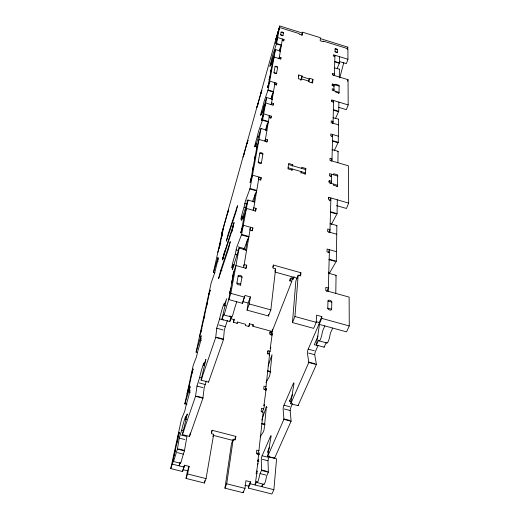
<?xml version="1.0" encoding="UTF-8"?>
<svg xmlns="http://www.w3.org/2000/svg" width="520" height="520" viewBox="0 0 520 520"><rect width="100%" height="100%" fill="white"/><g stroke="black" fill="none" stroke-linecap="round" stroke-linejoin="round"><path stroke-width="0.78" d="M335.784 293.377L336.076 275.308L328.764 273.253A2.581 0.461 -74.5 0 0 328.588 273.709M329.342 273.871A2.464 0.442 -74.5 0 1 329.771 272.617L336.076 261.69A2.502 0.461 -74.3 0 0 336.303 261.203L336.882 225.563L330.168 223.633A2.366 0.39 -73.9 0 0 330.057 223.912M331.403 224.374L336.863 214.103A2.301 0.39 -73.8 0 0 337.077 213.636L337.298 199.803M337.903 162.734L338.091 151.32L332.261 149.591L332.124 149.981M334.21 150.794L338.234 142.317L338.611 119.177L333.079 117.787M335.562 118.306L338.735 111.312L338.884 102.109M339.293 77.012L339.424 69.154L334.503 67.892M337.214 68.328L339.521 62.907L339.625 56.7M331.643 309.244L331.806 302.088A2.022 1.209 24 0 0 329.927 300.287A2.022 1.209 24 0 0 327.977 301.028L327.776 308.172A2.047 1.242 24.2 0 0 329.68 310.011A2.047 1.242 24.2 0 0 331.643 309.244L327.776 308.172M337.363 52.267L337.422 49.641A1.216 0.442 19.7 0 0 336.278 48.815A1.216 0.442 19.7 0 0 335.107 48.925L335.036 51.552A1.222 0.448 19.8 0 0 336.187 52.351A1.222 0.448 19.8 0 0 337.363 52.241L335.036 51.552M333.385 184.061L333.359 185.192L337.519 186.407L337.707 174.928L333.632 173.732L333.606 174.817M335.634 91.312L335.615 92.073L339.034 93.112L339.157 85.338L335.803 84.312L335.784 85.052M328.257 291.278L329.433 249.685L328.296 252.428M329.927 232.297L330.896 197.944L329.752 200.817M331.305 183.45L331.565 174.219L330.746 176.319M331.942 160.972L332.69 134.505L331.844 136.721M333.008 123.214L333.651 100.523L333.06 102.115M333.925 90.792L334.1 84.539L333.535 86.086M334.36 75.498L334.932 55.243L334.399 56.719M336.538 205.595L346.444 208.468L348.66 203.112L328.757 197.321L328.679 199.713L330.831 200.337M330.59 183.19L331.37 181.207L329.297 180.603L329.225 182.845L337.538 185.276L336.973 186.686M338.513 107.289L346.365 109.662L348.179 104.93L331.903 99.996L331.851 101.588L333.606 102.122M339.144 86.08L332.423 84.026L332.371 85.508L334.061 86.021M333.847 75.608L334.399 74.087L332.755 73.587L332.709 74.991L348.049 79.697L348.179 104.93M326.794 291.655L328.347 288.008L325.851 287.313L325.741 290.583L349.128 297.102L349.271 325.956L346.548 331.87L319.163 324.356L321.75 318.383L321.815 316.589L316.57 315.146L316.238 322.355L313.664 328.361L292.468 322.562L295.841 281.106L298.168 275.223L300.671 275.918L300.905 272.753L273.468 265.07L272.642 267.286M319.163 324.356L319.241 322.556L321.815 316.589M301.613 168.376L301.704 167.291L305.832 168.5L305.396 173.979L301.223 172.757L301.32 171.652L300.833 172.991M308.607 80.971L309.536 78.293L312.936 79.326L312.637 83.031L309.212 81.984L309.276 81.243L301.86 78.982L301.782 79.723L298.35 78.676L298.772 75.004L302.178 76.043L300.95 80.139M292.468 322.562L294.938 316.511L298.168 275.223M206.297 381.037L204.159 387.933L202.897 398.223L189.508 436.391L182.397 434.571L195.533 396.299L197.054 385.697L199.661 377.494A8.938 0.572 -74.8 0 1 202.963 365.346A8.938 0.572 -74.8 0 1 203.781 365.404L205.894 359.404L201.071 380.146L208.553 382.115L223.477 339.573L224.334 329.927L227.37 320.534M292.975 278.089L292.844 279.611L294.034 276.588M308.542 81.705L309.536 78.293M253.065 324.74L252.85 326.242L272.123 331.481L291.785 281.385L292.11 277.732M211.302 432.471L212.114 430.287L235.853 436.397L235.365 439.842L233.201 439.29L231.484 443.625L224.939 488.176L243.126 492.732L244.992 488.391L245.934 480.701L250.445 481.839L248.573 486.168L248.346 488.079L271.901 494L273.877 489.704L276.575 458.848L268.794 456.859M291.785 281.385L289.881 280.852L290.075 278.661M262.048 485.075L261.878 486.681L262.906 484.393M236.75 301.75L234.37 309.127A5.551 0.455 -74.6 0 1 232.629 315.296A5.551 0.455 -74.6 0 1 231.712 316.7L229.794 321.568L221.904 319.423L226.597 298.695L224.211 305.474A9.328 0.643 -74.5 0 0 223.041 306.312A9.328 0.643 -74.5 0 0 219.615 318.949L216.775 327.886L215.709 337.48L201.071 380.146M292.637 165.737L292.747 164.658L288.606 163.442L287.983 168.877L292.168 170.105L292.286 169.006L291.805 170.346M258.856 461.376L257.757 461.097L258.382 459.654L256.51 472.394A1.748 1.365 27.8 0 0 257.133 473.759M257.757 461.097L259.136 452.79L258.213 454.942M257.381 454.272L258.908 450.691L263.192 412.061L261.131 411.522L261.495 408.356L263.725 408.941M264.856 389.493L266 386.692L269.62 353.957L267.728 353.45L268.034 350.753L270.361 351.377M270.946 335.049L272.019 332.319L272.363 329.199M272.019 332.319L270.186 331.825L269.893 334.373L272.103 334.971M248.346 488.079L250.224 483.75L250.445 481.839M233.883 271.596L228.728 299.553L242.535 303.336L245.005 295.438L250.354 296.913L248.138 303.043L247.052 310.141L268.489 316.004L270.836 309.894L275.606 268.905L273.091 268.203L273.468 265.07M339.437 61.536L346.326 63.661L347.951 59.267L347.9 48.724L323.278 41.08L323.245 41.684L320.183 40.729L320.385 37.72L302.627 32.201L302.276 35.178L299.202 34.223L299.273 33.631L279.5 27.495L278.122 31.909L276.25 42.048M268.489 316.004L268.678 314.418M243.126 492.732L243.321 491.199M224.939 488.176L226.72 483.801L233.201 439.29M180.511 462.534A5.005 0.332 -75.2 0 0 180.993 462.215A5.005 0.332 -75.2 0 0 182.52 456.82L184.418 450.885L186.959 436.527L181.266 435.071M249.444 323.375L248.989 326.502L245.297 325.5L245.486 324.24L237.49 322.069L236.997 323.447M247.052 310.141L249.281 303.979L250.354 296.913M242.535 303.336L242.821 301.581L248.138 303.043M186.569 419.575L185.412 419.276A8.613 0.507 -74.9 0 0 184.886 418.496A8.613 0.507 -74.9 0 0 181.694 430.183L179.296 437.756L177.411 449.111L173.544 461.507L180.518 463.268M243.659 266.012L244.186 264.505L246.733 265.219L246.207 268.405L235.937 265.544L233.207 273.598L232.609 276.829L233.292 274.82M241.878 228.286L240.721 232.999L243.315 225.219L252.889 227.942L252.428 230.744L250.023 230.061M253.078 209.911L253.806 207.766L256.113 208.422L255.684 211.036L246.402 208.377L243.367 218.68L244.004 216.769M251.089 178.38L250.061 182.526L252.48 175.143L261.19 177.678L260.806 179.998L258.622 179.368M264.933 140.738L265.428 139.23L267.442 139.822L267.111 141.817L259.019 139.425L256.353 148.512L256.925 146.744M262.379 117.208L261.502 120.698L263.692 113.88L271.349 116.168L271.05 117.969L269.132 117.397M271.108 104.409L271.577 102.98L273.436 103.538L273.15 105.235L265.681 102.992L263.218 111.43L263.75 109.752M268.424 84.455L267.625 87.607L269.685 81.127L276.776 83.278L276.523 84.825L274.742 84.285M278.915 58.532L279.338 57.207L281.002 57.714L280.774 59.079L274.092 57.031L271.875 64.63L272.37 63.076M276.478 40.813L275.782 43.544L277.661 37.551L284.005 39.507L283.803 40.748L282.211 40.255M237.49 322.069L237.283 323.323L233.584 322.315L234.111 319.202M236.899 283.03L240.858 284.128A2.061 1.274 19 0 1 238.661 284.85A2.061 1.274 19 0 1 236.899 283.03L238.121 276.088A2.034 1.248 19 0 1 240.292 275.392A2.034 1.248 19 0 1 242.034 277.173L240.383 285.486M243.646 267.69L250.497 227.26L249.775 229.379M253.364 210.373L259.012 177.047L258.278 179.257M261.397 162.994L262.912 154.05A1.625 0.793 18.4 0 0 261.489 152.802A1.625 0.793 18.4 0 0 259.798 153.133L258.219 162.065A1.657 0.826 18.5 0 0 259.668 163.352A1.657 0.826 18.5 0 0 261.397 162.994L258.219 162.065M265.089 141.219L269.432 115.596L269.061 116.734M271.284 104.676L275.008 82.739L274.482 84.364M276.601 73.333L277.628 67.294A1.339 0.539 18.4 0 0 276.439 66.371A1.339 0.539 18.4 0 0 275.067 66.514L274.001 72.547A1.359 0.552 18.4 0 0 275.204 73.489A1.359 0.552 18.4 0 0 276.601 73.333L274.001 72.547M279.103 58.565L282.418 39.02M283.023 35.451L283.452 32.922A1.228 0.448 18.4 0 0 282.36 32.11A1.228 0.448 18.4 0 0 281.112 32.195L280.67 34.723A1.235 0.455 18.4 0 0 281.775 35.516A1.235 0.455 18.4 0 0 283.03 35.425L280.67 34.723M245.57 250.25L247.488 239.089M253.877 201.799L255.339 193.232M266.11 130.39L267.325 123.305M271.427 99.359L272.5 93.08M279.682 51.168L280.371 47.164M183.209 468.923L184.529 465.218L189.111 466.375L187.506 470.808L186.011 478.426L204.373 483.028L204.789 480.649M204.373 483.028L206.069 478.615L213.688 434.278L211.51 433.719L212.114 430.287M221.904 319.423L223.769 314.542A5.558 0.397 -74.5 0 0 224.627 313.118A5.558 0.397 -74.5 0 0 226.375 306.943L230.847 293.371L239.135 248.06L246.565 250.308M234.5 265.025L233.279 264.687A8.86 0.592 -74.3 0 1 232.005 266.162A8.86 0.592 -74.3 0 1 235.235 254.234L236.847 246.889L241.631 234.422L247.936 199.992L254.742 202.105M247.936 199.992L241.638 220.369L242.398 216.08A8.132 0.501 -74 0 1 241.105 218.082A8.132 0.501 -74 0 1 244.056 207.246L245.472 200.844L250.042 188.481L261.027 128.44L266.916 130.325M261.027 128.44L255.469 146.64L256.029 143.462A7.091 0.377 -73.8 0 1 254.748 146.029A7.091 0.377 -73.8 0 1 257.283 136.78L258.421 131.69L262.613 119.776L266.682 97.526L272.214 99.19L272.096 99.573M266.682 97.526L261.437 114.731L261.937 111.982A6.656 0.325 -73.7 0 1 260.676 114.725A6.656 0.325 -73.7 0 1 263.029 106.151L264.062 101.576L268.067 89.966L275.476 49.491L280.312 51.233M275.476 49.491L271.024 64.402L270.745 65.117L271.141 62.953L269.887 66.359L272.786 54.828L276.569 43.505L279.5 27.495M229.794 321.568L230.711 317.44M241.364 231.062L244.491 214.123M250.66 180.687L257.296 144.729M262.048 119.002L264.069 108.037M268.138 85.995L272.623 61.698M233.279 264.687L232.362 269.802L239.135 248.06M186.011 478.426L187.623 473.98L189.111 466.375M208.553 382.115L208.676 381.511M186.322 404.281L184.821 403.891L190.125 386.549L189.04 391.95A8.008 0.448 -74.8 0 1 189.592 392.353A8.008 0.448 -74.8 0 1 186.596 403.299L184.75 411.151L181.525 419.022L170.729 468.579L182.566 471.549L182.942 469.664L187.506 470.808M182.566 471.549L184.529 465.218M232.063 230.341L231.829 231.504L234.046 222.482L232.758 226.863M223.795 255.697L222.534 259.987L224.77 250.972L224.523 252.148M189.508 436.391L190.294 433.01M179.829 462.676L179.166 465.849L180.278 462.696M201.175 340.554L200.181 340.288L201.149 335.673L196.092 352.151L197.561 352.541M218.16 261.228L217.282 260.981L218.03 257.426L213.447 272.493L215 272.922M182.397 434.571L187.304 413.933L185.412 419.276M184.821 403.891L193.245 365.222L196.443 356.98L198.075 350.077A7.345 0.39 -74.6 0 0 200.824 340.041A7.345 0.39 -74.6 0 0 200.181 340.288M196.092 352.151L211.224 282.692L214.519 273.488L218.225 258.622L217.282 260.981M213.447 272.493L221.436 235.827L222.69 231.894M178.834 433.843L172.263 464.113L184.151 467.103M188.519 389.253L192.621 370.376M200.811 332.657L209.761 291.428M219.122 248.326L223.834 226.629M339.729 77.948L343.818 62.491M347.262 49.459L347.874 47.151L320.314 38.59M301.938 35.159L302.517 33.066L279.767 26L275.724 39.702L279.767 26M243.483 156.137L247.812 140.621M261.683 90.857L257.159 106.691M243.724 249.808L248.937 236.483L241.631 234.422M277.596 34.749L276.913 37.421L277.375 35.945M276.906 38.467L276.218 41.171L276.686 39.682M271.264 69.043L270.504 72.046L271.005 70.473M269.88 76.544L269.1 79.618L269.607 78.026M283.53 41.009L284.005 39.507M221.734 236.314L222.157 234.988L221.312 238.251M220.428 242.333L220.85 241L219.993 244.309M219.557 246.317L219.986 244.978L217.847 252.317M220.681 270.452L218.602 278.61L228.475 249.028L230.289 241.644L220.681 270.452L222.014 270.816M280.586 59.007L281.002 57.714M276.12 85.299L276.776 83.278M208.422 295.562L210.21 290.043L209.255 293.755M207.064 303.856L207.519 302.458L206.537 306.28M255.307 155.506L254.339 159.399L254.924 157.612M233.831 223.633L223.535 255.236L222.794 258.798L233.136 227.091M272.968 104.969L273.436 103.538M204.302 316.576L204.763 315.166L203.756 319.098M253.266 166.589L252.265 170.606L252.857 168.799M268.171 365.931L271.999 354.699L269.9 374.822L269.341 376.682L265.941 382.59M270.627 118.359L271.349 116.168M201.377 330.031L201.844 328.614L199.414 336.901M301.906 34.379L302.627 32.201M266.663 142.168L267.442 139.822M261.742 420.193L266.448 406.51L264.206 428.675A2.301 0.338 -76.1 0 1 263.406 431.834L260.117 436.956M191.178 374.699L193.102 368.921L191.978 373.328M189.189 386.165L189.677 384.703L187.057 393.621M260.364 180.135L261.19 177.678M338.429 119.678L338.611 119.177M298.317 76.349L298.772 75.004M177.333 438.276L179.342 432.354L178.074 437.353M255.144 211.283L256.113 208.422M177.365 440.596L177.873 439.107L176.586 444.184M232.739 277.803L231.446 283.114L232.141 281.073M339.3 69.498L339.424 69.154M337.896 151.847L338.091 151.32M300.8 80.073L302.178 76.043M174.947 451.737L175.461 450.229L174.155 455.397M230.854 288.048L229.522 293.501L230.217 291.467M279.494 50.583L281.405 45L276.569 43.505M251.894 230.854L252.889 227.942M170.729 468.579L173.569 460.421L173.544 461.507M245.687 268.229L246.733 265.219M311.766 82.674L312.936 79.326M270.94 98.852L273.5 91.611L268.067 89.966M233.305 322.439L234.286 319.67L230.588 318.663M243.061 300.898L244.276 297.486M292.208 166.185L292.747 164.658M265.245 130.319L268.431 121.505L262.613 119.776M332.481 74.347L332.755 73.587M331.936 85.352L332.423 84.026M333.476 90.61L333.97 89.271L332.267 88.751L332.221 90.272L339.047 92.346L338.656 93.392M305.272 170.02L305.832 168.5M331.416 101.316L331.903 99.996M248.664 326.612L249.685 323.856L253.37 324.864L252.85 326.242M304.961 174.291L305.487 172.868L288.113 167.778M212.869 436.456L213.688 434.278M274.768 271.135L275.606 268.905M347.484 81.211L348.049 79.697M332.267 123.559L333.06 121.459L331.227 120.906L331.168 122.662L338.52 124.865M252.441 201.675L256.744 190.424L250.042 188.481M331.142 161.129L332 158.919L330.018 158.327L329.953 160.381L348.478 165.861L348.66 203.112M289.881 280.852L291.05 277.849L293.345 278.493M269.646 333.19L270.186 331.825M328.783 181.922L329.297 180.603M271.739 334.867L272.272 333.496L270.218 348.582L270.764 347.204L270.471 349.875L268.82 354.016M267.488 352.131L268.034 350.753M328.4 198.224L328.757 197.321M267.456 354.14L267.728 353.45M234.422 440.005L235.853 436.397M299.735 275.685L300.905 272.753M269.067 355.335L269.62 353.957M334.601 61.841L334.757 61.438L339.521 62.907M328.868 232.388L329.999 229.606L327.736 228.956L327.646 231.647L336.739 234.247M265.382 390.371L266.24 388.265L263.887 405.75L264.472 404.326L264.127 407.466L262.074 412.425M333.223 110.123L333.392 109.694L338.735 111.312M256.042 473.479L257.133 470.951L255.112 484.978L256.458 481.916A2.477 0.37 -76.8 0 1 256.925 481.819A4.96 0.754 -76.7 0 0 257.861 481.611A4.96 0.754 -76.7 0 0 259.356 476.268A2.496 0.384 -76.7 0 1 260.104 473.597L261.482 470.457A2.49 0.384 -76.7 0 0 261.508 469.969L261.287 459.069A2.425 0.364 -76.5 0 1 262.119 455.754L270.601 436.137A2.464 0.384 -76.3 0 1 271.089 436.416L267.728 455.78A2.516 0.397 -76.6 0 0 267.644 456.385L274.606 458.166L291.083 421.246A2.574 0.448 -76.4 0 0 291.089 420.771L290.141 410.495A2.516 0.436 -76.2 0 1 290.992 407.056L292.539 403.54M267.644 456.385L283.875 419.361A2.581 0.429 -76.3 0 0 283.887 418.893L283.114 408.655A2.516 0.41 -76.1 0 1 283.972 405.21L293.365 383.481A2.554 0.436 -75.9 0 1 293.976 383.565L290.791 403.137A2.613 0.448 -76.1 0 0 290.719 403.748L298.031 405.672L316.375 364.572A2.684 0.507 -75.8 0 0 316.361 364.117L314.717 354.718A2.62 0.488 -75.6 0 1 315.594 351.143L318 345.67L314.294 344.663L318.071 336.005M290.719 403.748L308.783 362.525A2.684 0.488 -75.7 0 0 308.776 362.076L307.327 352.723A2.62 0.461 -75.5 0 1 308.211 349.141L318.669 324.948A2.665 0.488 -75.2 0 1 319.423 324.779L316.485 344.494A2.724 0.507 -75.4 0 0 316.427 345.091L324.129 347.185L325.93 343.154A2.736 0.539 -75.5 0 1 326.411 342.381M269.548 447.252L267.41 452.16L268.756 452.504M291.746 401.765L289.633 401.206L292.558 394.498M316.427 345.091L318.195 341.049A2.743 0.514 -75.4 0 1 318.942 340.45A5.492 1.027 -75.4 0 0 320.457 339.228A5.492 1.027 -75.4 0 0 322.159 333.119A2.763 0.52 -75.3 0 1 323.011 330.064L324.831 325.91M269.464 455.981L268.814 457.464A2.425 0.384 -76.6 0 0 267.989 460.779L268.372 471.712A2.483 0.397 -76.8 0 1 268.346 472.199L266.949 475.325A2.49 0.397 -76.8 0 0 266.201 478.004A4.953 0.786 -76.9 0 1 264.908 482.859A4.953 0.786 -76.9 0 1 263.809 484.14M332.332 141.05L332.514 140.608L338.234 142.317M332.663 328.062L330.817 332.202A2.763 0.546 -75.4 0 0 329.966 335.257A5.486 1.079 -75.4 0 1 328.269 341.354A5.486 1.079 -75.4 0 1 326.703 342.563A2.736 0.539 -75.5 0 0 326.593 342.349M261.242 91.838L261.534 91.189M261.099 92.163L261.885 90.422L260.839 93.892M258.291 103.025L258.486 102.609L256.874 107.302L257.017 106.997M247.422 141.401L247.683 140.881M247.299 141.655L247.982 140.276L246.948 143.722M301.971 34.138L302.517 33.066M244.355 153.03L244.524 152.704L242.996 157.085M227.539 213.35L228.56 209.957L221.52 234.104L275.418 40.807L277.134 35.711L276.906 36.251L277.68 36.491M347.165 48.165L347.874 47.151M257.192 482.606L264.017 484.328M223.782 314.912L231.744 317.083M250.224 483.75L273.877 489.704M244.829 485.225L248.573 486.168M187.623 473.98L206.069 478.615M226.72 483.801L244.992 488.391M178.672 448.929L184.509 450.411M261.508 469.969L267.228 471.425M177.411 449.111L184.418 450.885M261.482 470.457L268.346 472.199M177.463 452.647L183.281 454.123M260.104 473.597L265.805 475.04M259.461 454.467L256.347 453.674L256.75 450.138L258.908 450.691M262.119 455.754L267.696 457.184M179.218 438.113L184.919 439.569M262.405 459.355L267.989 460.779M213.544 435.435L233.369 440.531M181.694 430.183L183.983 430.768M196.839 396.162L202.975 397.761M283.887 418.893L289.894 420.459M195.533 396.299L202.897 398.223M283.875 419.361L291.083 421.246M186.03 403.676L187.083 403.949M261.82 423.371L264.914 424.177M261.644 423.846L265.031 424.723M199.114 382.902L205.094 384.475M283.972 405.21L289.822 406.75M196.976 386.054L202.963 387.621M284.284 408.96L290.141 410.495M266.071 407.062L267.111 407.335M189.04 391.95L190.327 392.281M266 386.692L264.011 386.165L263.673 389.149L266.572 389.916M199.661 377.494L202.059 378.125M267.248 371.118L270.849 372.079M267.657 370.728L270.536 371.495M217.081 337.396L223.542 339.137M308.776 362.076L315.094 363.779M215.709 337.48L223.477 339.573M308.783 362.525L316.375 364.572M219.615 318.949L223.411 319.982M218.94 324.968L225.232 326.671M308.211 349.141L314.366 350.805M216.703 328.231L223.008 329.933M308.562 353.054L314.717 354.718M224.211 305.474L225.745 305.89M229.71 315.971L231.692 316.511M319.144 340.873L326.918 342.986M230.847 293.371L244.725 297.187M321.75 318.383L349.271 325.956M316.251 321.737L319.241 322.556M249.281 303.979L270.836 309.894M294.938 316.511L316.238 322.355M238.121 276.088L242.034 277.173M327.977 301.028L331.806 302.088M236.054 249.873L238.446 250.542M235.235 254.234L237.647 254.911M275.171 272.084L297.011 278.181M238.16 246.85L244.12 248.528M328.315 272.207L329.771 272.617M336.459 251.686L327.087 249.022L326.995 251.901L329.349 252.571M336.303 261.203L329.167 259.181A2.509 0.436 -74.3 0 1 328.939 259.668L334.887 261.352M241.456 234.923L247.54 236.645M246.681 200.811L248.053 201.201M244.751 203.541L246.948 204.172M244.056 207.246L246.051 207.818M330.506 211.738L337.077 213.636M249.873 188.975L255.457 190.587M330.298 212.206L335.771 213.792M331.507 176.404L329.453 175.806L329.524 173.622L337.688 176.02M288.483 164.522L305.747 169.585M259.798 153.133L262.912 154.05M257.283 136.78L258.245 137.066M338.332 136.188L330.805 133.939L330.746 135.798L332.637 136.357M262.464 120.231L267.306 121.674M333.288 141.336L338.046 142.753M263.029 106.151L263.933 106.418M267.911 86.067L268.788 86.333M267.923 90.409L272.454 91.773M334.113 110.396L338.566 111.735M272.006 58.318L272.805 58.565M275.067 66.514L277.628 67.294M302.101 76.772L309.478 79.02M281.112 32.221L283.452 32.949M335.107 48.952L337.415 49.666M347.951 59.267L333.365 54.763L333.326 56.043L334.893 56.531M276.439 43.914L280.469 45.156M335.4 62.082L339.365 63.31M274.606 458.166A2.516 0.416 -76.7 0 1 274.683 457.561M289.633 401.206A8.84 1.508 -76 0 1 289.744 400.094M298.031 405.672A2.613 0.468 -76.2 0 1 298.096 405.06M324.129 347.185A2.717 0.533 -75.5 0 1 324.181 346.58M257.355 464.724A1.729 1.339 27.3 0 1 258.232 463.775M336.719 225.992A2.366 0.41 -73.9 0 1 336.882 225.563M335.835 275.925A2.574 0.488 -74.6 0 1 336.076 275.308M237.523 205.784L235.833 212.407L226.363 241.156L228.033 234.462L237.523 205.784"/></g></svg>
